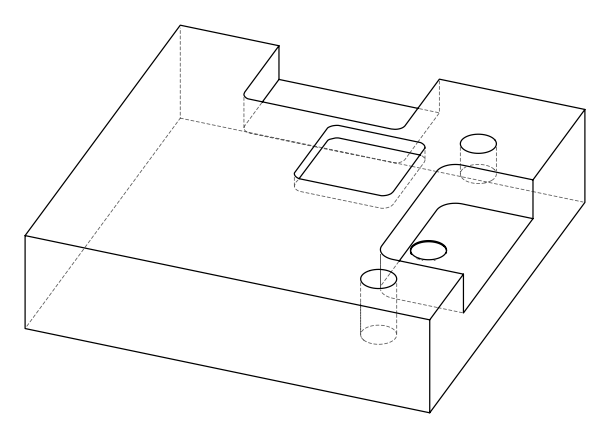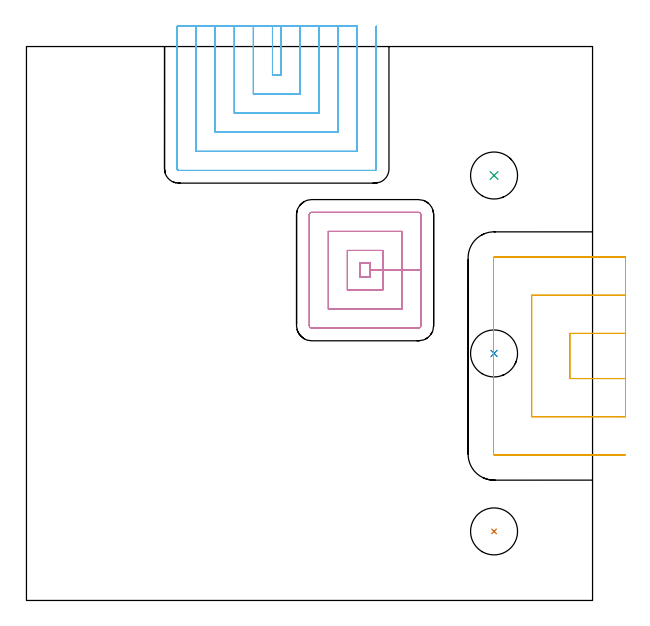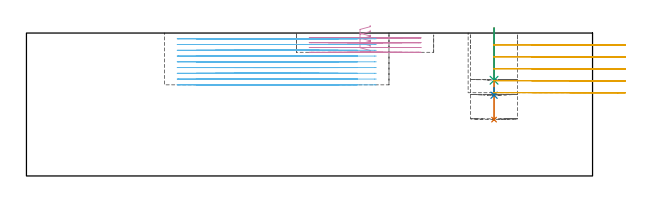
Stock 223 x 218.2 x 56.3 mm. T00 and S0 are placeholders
(PLAN: 6 operations, 3 tool changes, 30.2 min)
(1 INDEXABLE_INSERT_DRILL_BLIND_HOLE_FROM_SOLID | STEP1POCKET | NXT0302_008 | 0.15 min | 9102 mm3)
(2 INDEXABLE_INSERT_DRILL_BLIND_HOLE_FROM_SOLID_1 | STEP1POCKET_1 | NXT0302_008 | 0.02 min | 6523 mm3)
(3 INDEXABLE_INSERT_DRILL_BLIND_HOLE_FROM_SOLID_2 | STEP1POCKET_2 | NXT0302_008 | 0.08 min | 4938 mm3)
(4 MILL_RECTANGULAR_POCKET | POCKET_RECTANGULAR_STRAIGHT | NXT0201_013 | Follow Part, ap 2.5, ae 75% | 3.48 min | 22589 mm3)
(5 MILL_SLOT | SLOT_PARTIAL_RECTANGULAR | UGT0201_136 | Follow Part, ap 5, ae 75% | 5.77 min | 105256 mm3)
(6 MILL_SLOT_1 | SLOT_PARTIAL_RECTANGULAR_1 | NXT0201_013 | Follow Part, ap 2.5, ae 75% | 20.67 min | 96759 mm3)
(TOOL NXT0302_008 | Index. Insert Drill 18.5mm [880-D1850L25-05] | D18.5 PA176 FL93 Z2)
(TOOL NXT0201_013 | ENDMILL 10mm | D10 FL30 Z4)
(TOOL UGT0201_136 | Carbide End Mill 20.0 | D20 FL30 Z4)
(OP 1 INDEXABLE_INSERT_DRILL_BLIND_HOLE_FROM_SOLID)
G17 G21 G94 G90
T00 M6
G54
G17 G0 G90 X184.2 Y27.2 S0 M3
G43 Z66.3 H1
G94 G81 G98 Z22.2 F250. R58.3
G80
M5
M2
(OP 2 INDEXABLE_INSERT_DRILL_BLIND_HOLE_FROM_SOLID_1)
G17 G21 G94 G90
T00 M6
G54
G17 G0 G90 X184.2 Y97.3 S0 M3
G43 Z66.3 H1
G94 G81 G98 Z31.8 F250. R34.8
G80
M5
M2
(OP 3 INDEXABLE_INSERT_DRILL_BLIND_HOLE_FROM_SOLID_2)
G17 G21 G94 G90
T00 M6
G54
G17 G0 G90 X184.2 Y167.4 S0 M3
G43 Z66.3 H1
G94 G81 G98 Z37.7 F250. R58.3
G80
M5
M2
(OP 4 MILL_RECTANGULAR_POCKET)
G17 G21 G94 G90
T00 M6
G54
G17 G0 G90 X135.4 Y131.013 S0 M3
G43 Z66.3 H0
Z59.3
G94 G1 Y132.9 Z58.794 F250.
X131.4 Z57.722
Y127.3 Z56.222
X135.4 Z55.15
Y130.1 Z54.4
Y132.9 F500.
X131.4
Y127.3
X135.4
Y130.1
X140.4
Y137.9
X126.4
Y122.3
X140.4
Y130.1
X147.9
Y145.4
X118.9
Y114.8
X147.9
Y130.1
X155.4
Y151.9
G3 X154.4 Y152.9 R1.
G1 X112.4
G3 X111.4 Y151.9 R1.
G1 Y108.3
G3 X112.4 Y107.3 R1.
G1 X154.4
G3 X155.4 Y108.3 R1.
G1 Y130.1
Y131.1
G0 X135.4 Y131.013 Z57.4
G1 Y132.9 Z56.894 F250.
X131.4 Z55.823
Y127.3 Z54.322
X135.4 Z53.25
Y130.1 Z52.5
Y132.9 F500.
X131.4
Y127.3
X135.4
Y130.1
X140.4
Y137.9
X126.4
Y122.3
X140.4
Y130.1
X147.9
Y145.4
X118.9
Y114.8
X147.9
Y130.1
X155.4
Y151.9
G3 X154.4 Y152.9 R1.
G1 X112.4
G3 X111.4 Y151.9 R1.
G1 Y108.3
G3 X112.4 Y107.3 R1.
G1 X154.4
G3 X155.4 Y108.3 R1.
G1 Y130.1
Y131.1
G0 X135.4 Y131.013 Z55.5
G1 Y132.9 Z54.994 F250.
X131.4 Z53.923
Y127.3 Z52.422
X135.4 Z51.35
Y130.1 Z50.6
Y132.9 F500.
X131.4
Y127.3
X135.4
Y130.1
X140.4
Y137.9
X126.4
Y122.3
X140.4
Y130.1
X147.9
Y145.4
X118.9
Y114.8
X147.9
Y130.1
X155.4
Y151.9
G3 X154.4 Y152.9 R1.
G1 X112.4
G3 X111.4 Y151.9 R1.
G1 Y108.3
G3 X112.4 Y107.3 R1.
G1 X154.4
G3 X155.4 Y108.3 R1.
G1 Y130.1
Y131.1
G0 X135.4 Y131.013 Z53.6
G1 Y132.9 Z53.094 F250.
X131.4 Z52.023
Y127.3 Z50.522
X135.4 Z49.45
Y130.1 Z48.7
Y132.9 F500.
X131.4
Y127.3
X135.4
Y130.1
X140.4
Y137.9
X126.4
Y122.3
X140.4
Y130.1
X147.9
Y145.4
X118.9
Y114.8
X147.9
Y130.1
X155.4
Y151.9
G3 X154.4 Y152.9 R1.
G1 X112.4
G3 X111.4 Y151.9 R1.
G1 Y108.3
G3 X112.4 Y107.3 R1.
G1 X154.4
G3 X155.4 Y108.3 R1.
G1 Y130.1
Y131.1
G0 Z66.3
M5
M2
(OP 5 MILL_SLOT)
G17 G21 G94 G90
T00 M6
G54
G17 G0 G90 X236. Y105.2 S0 M3
G43 Z66.3 H0
Z51.6
G94 G1 X233. F250.
X214. F500.
Y87.4
X233.
X236. F250.
Y120.2
X233.
X199. F500.
Y72.4
X233.
X236. F250.
Y135.2
X233.
X184.2 F500.
G3 X184. Y135. R0.2
G1 Y57.6
G3 X184.2 Y57.4 R0.2
G1 X233.
X236. F250.
G0 Y105.2 Z46.9
G1 X233.
X214. F500.
Y87.4
X233.
X236. F250.
Y120.2
X233.
X199. F500.
Y72.4
X233.
X236. F250.
Y135.2
X233.
X184.2 F500.
G3 X184. Y135. R0.2
G1 Y57.6
G3 X184.2 Y57.4 R0.2
G1 X233.
X236. F250.
G0 Y105.2 Z42.2
G1 X233.
X214. F500.
Y87.4
X233.
X236. F250.
Y120.2
X233.
X199. F500.
Y72.4
X233.
X236. F250.
Y135.2
X233.
X184.2 F500.
G3 X184. Y135. R0.2
G1 Y57.6
G3 X184.2 Y57.4 R0.2
G1 X233.
X236. F250.
G0 Y105.2 Z37.5
G1 X233.
X214. F500.
Y87.4
X233.
X236. F250.
Y120.2
X233.
X199. F500.
Y72.4
X233.
X236. F250.
Y135.2
X233.
X184.2 F500.
G3 X184. Y135. R0.2
G1 Y57.6
G3 X184.2 Y57.4 R0.2
G1 X233.
X236. F250.
G0 Y105.2 Z32.8
G1 X233.
X214. F500.
Y87.4
X233.
X236. F250.
Y120.2
X233.
X199. F500.
Y72.4
X233.
X236. F250.
Y135.2
X233.
X184.2 F500.
G3 X184. Y135. R0.2
G1 Y57.6
G3 X184.2 Y57.4 R0.2
G1 X233.
X236. F250.
G0 Z66.3
M5
M2
(OP 6 MILL_SLOT_1)
G17 G21 G94 G90
T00 M6
G54
G17 G0 G90 X96.9 Y226.2 S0 M3
G43 Z66.3 H0
Z54.033
G94 G1 Y223.2 F250.
Y206.9 F500.
X100.3
Y223.2
Y226.2 F250.
X89.4
Y223.2
Y199.4 F500.
X107.8
Y223.2
Y226.2 F250.
X81.9
Y223.2
Y191.9 F500.
X115.3
Y223.2
Y226.2 F250.
X74.4
Y223.2
Y184.4 F500.
X122.8
Y223.2
Y226.2 F250.
X66.9
Y223.2
Y176.9 F500.
X130.3
Y223.2
Y226.2 F250.
X59.4
Y223.2
Y170. F500.
G3 X60. Y169.4 R0.6
G1 X137.2
G3 X137.8 Y170. R0.6
G1 Y223.2
Y226.2 F250.
G0 X96.9 Z51.767
G1 Y223.2
Y206.9 F500.
X100.3
Y223.2
Y226.2 F250.
X89.4
Y223.2
Y199.4 F500.
X107.8
Y223.2
Y226.2 F250.
X81.9
Y223.2
Y191.9 F500.
X115.3
Y223.2
Y226.2 F250.
X74.4
Y223.2
Y184.4 F500.
X122.8
Y223.2
Y226.2 F250.
X66.9
Y223.2
Y176.9 F500.
X130.3
Y223.2
Y226.2 F250.
X59.4
Y223.2
Y170. F500.
G3 X60. Y169.4 R0.6
G1 X137.2
G3 X137.8 Y170. R0.6
G1 Y223.2
Y226.2 F250.
G0 X96.9 Z49.5
G1 Y223.2
Y206.9 F500.
X100.3
Y223.2
Y226.2 F250.
X89.4
Y223.2
Y199.4 F500.
X107.8
Y223.2
Y226.2 F250.
X81.9
Y223.2
Y191.9 F500.
X115.3
Y223.2
Y226.2 F250.
X74.4
Y223.2
Y184.4 F500.
X122.8
Y223.2
Y226.2 F250.
X66.9
Y223.2
Y176.9 F500.
X130.3
Y223.2
Y226.2 F250.
X59.4
Y223.2
Y170. F500.
G3 X60. Y169.4 R0.6
G1 X137.2
G3 X137.8 Y170. R0.6
G1 Y223.2
Y226.2 F250.
G0 X96.9 Z47.233
G1 Y223.2
Y206.9 F500.
X100.3
Y223.2
Y226.2 F250.
X89.4
Y223.2
Y199.4 F500.
X107.8
Y223.2
Y226.2 F250.
X81.9
Y223.2
Y191.9 F500.
X115.3
Y223.2
Y226.2 F250.
X74.4
Y223.2
Y184.4 F500.
X122.8
Y223.2
Y226.2 F250.
X66.9
Y223.2
Y176.9 F500.
X130.3
Y223.2
Y226.2 F250.
X59.4
Y223.2
Y170. F500.
G3 X60. Y169.4 R0.6
G1 X137.2
G3 X137.8 Y170. R0.6
G1 Y223.2
Y226.2 F250.
G0 X96.9 Z44.967
G1 Y223.2
Y206.9 F500.
X100.3
Y223.2
Y226.2 F250.
X89.4
Y223.2
Y199.4 F500.
X107.8
Y223.2
Y226.2 F250.
X81.9
Y223.2
Y191.9 F500.
X115.3
Y223.2
Y226.2 F250.
X74.4
Y223.2
Y184.4 F500.
X122.8
Y223.2
Y226.2 F250.
X66.9
Y223.2
Y176.9 F500.
X130.3
Y223.2
Y226.2 F250.
X59.4
Y223.2
Y170. F500.
G3 X60. Y169.4 R0.6
G1 X137.2
G3 X137.8 Y170. R0.6
G1 Y223.2
Y226.2 F250.
G0 X96.9 Z42.7
G1 Y223.2
Y206.9 F500.
X100.3
Y223.2
Y226.2 F250.
X89.4
Y223.2
Y199.4 F500.
X107.8
Y223.2
Y226.2 F250.
X81.9
Y223.2
Y191.9 F500.
X115.3
Y223.2
Y226.2 F250.
X74.4
Y223.2
Y184.4 F500.
X122.8
Y223.2
Y226.2 F250.
X66.9
Y223.2
Y176.9 F500.
X130.3
Y223.2
Y226.2 F250.
X59.4
Y223.2
Y170. F500.
G3 X60. Y169.4 R0.6
G1 X137.2
G3 X137.8 Y170. R0.6
G1 Y223.2
Y226.2 F250.
G0 X96.9 Z40.433
G1 Y223.2
Y206.9 F500.
X100.3
Y223.2
Y226.2 F250.
X89.4
Y223.2
Y199.4 F500.
X107.8
Y223.2
Y226.2 F250.
X81.9
Y223.2
Y191.9 F500.
X115.3
Y223.2
Y226.2 F250.
X74.4
Y223.2
Y184.4 F500.
X122.8
Y223.2
Y226.2 F250.
X66.9
Y223.2
Y176.9 F500.
X130.3
Y223.2
Y226.2 F250.
X59.4
Y223.2
Y170. F500.
G3 X60. Y169.4 R0.6
G1 X137.2
G3 X137.8 Y170. R0.6
G1 Y223.2
Y226.2 F250.
G0 X96.9 Z38.167
G1 Y223.2
Y206.9 F500.
X100.3
Y223.2
Y226.2 F250.
X89.4
Y223.2
Y199.4 F500.
X107.8
Y223.2
Y226.2 F250.
X81.9
Y223.2
Y191.9 F500.
X115.3
Y223.2
Y226.2 F250.
X74.4
Y223.2
Y184.4 F500.
X122.8
Y223.2
Y226.2 F250.
X66.9
Y223.2
Y176.9 F500.
X130.3
Y223.2
Y226.2 F250.
X59.4
Y223.2
Y170. F500.
G3 X60. Y169.4 R0.6
G1 X137.2
G3 X137.8 Y170. R0.6
G1 Y223.2
Y226.2 F250.
G0 X96.9 Z35.9
G1 Y223.2
Y206.9 F500.
X100.3
Y223.2
Y226.2 F250.
X89.4
Y223.2
Y199.4 F500.
X107.8
Y223.2
Y226.2 F250.
X81.9
Y223.2
Y191.9 F500.
X115.3
Y223.2
Y226.2 F250.
X74.4
Y223.2
Y184.4 F500.
X122.8
Y223.2
Y226.2 F250.
X66.9
Y223.2
Y176.9 F500.
X130.3
Y223.2
Y226.2 F250.
X59.4
Y223.2
Y170. F500.
G3 X60. Y169.4 R0.6
G1 X137.2
G3 X137.8 Y170. R0.6
G1 Y223.2
Y226.2 F250.
G0 Z66.3
M5
M2
